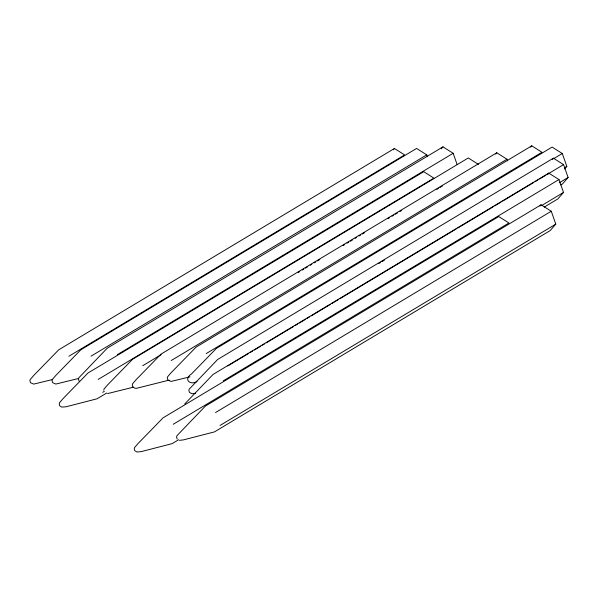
<?xml version="1.0" encoding="UTF-8"?>
<svg xmlns="http://www.w3.org/2000/svg" width="598" height="598" viewBox="0 0 598 598"><rect width="100%" height="100%" fill="white"/><g stroke="black" fill="none" stroke-linecap="round" stroke-linejoin="round"><path stroke-width="0.9" d="M103.746 390.21L104.082 388.992L107.618 384.888L132.569 359.271L468.286 157.969L478.46 164.398M184.76 403.927L213.075 374.423L548.792 173.121L558.973 179.549L563.51 192.444L557.874 198.91L544.255 207.08M393.32 149.784L394.441 148.491L404.622 154.919L68.897 356.229M441.294 148.805L442.983 146.861L453.164 153.29L457.096 164.465M495.652 154.075L496.781 152.782L506.955 159.21L507.56 160.929M530.65 147.123L531.772 145.83L541.952 152.258L206.228 353.568M552.26 159.464L553.382 158.171L563.563 164.6L568.1 177.494L562.464 183.96L560.864 184.917M547.671 174.414L548.792 173.121M564.572 168.995L566.829 166.408L562.284 153.514L552.111 147.086L216.394 348.395L191.442 374.004C183.197 379.139 190.059 385.695 196.996 381.517M539.949 206.101L541.078 204.808L551.251 211.236L555.796 224.13L550.16 230.596L214.443 431.898L183.294 439.926L179.452 440.315M394.441 148.491L58.724 349.8L33.772 375.409L30.236 379.513L29.9 380.732L30.543 382.727L33.735 384.11L52.676 379.483M91.023 356.176L426.748 154.867L427.353 156.586M442.983 146.861L107.266 348.163L78.951 377.667L78.443 379.102L79.086 381.098M117.44 354.592L453.164 153.29M98.184 379.424L433.909 178.122L423.728 171.686L88.011 372.995L63.059 398.604L59.523 402.716L59.217 404.188L59.785 405.878L61.796 407.096L65.944 406.804L97.093 398.784L106.706 393.021M496.781 152.782L161.064 354.083L136.112 379.693L132.577 383.804L132.27 385.284L132.883 387.011L134.849 388.184L136.374 388.364L169.249 380.104M142.743 365.707L161.168 354.651M298.185 272.501L299.785 271.537M302.192 270.094L303.791 269.137M305.391 268.173L307.798 266.73M310.205 265.288L311.805 264.331M314.212 262.888L315.811 261.931M317.411 260.967L319.818 259.525M343.05 245.591L344.657 244.634M347.057 243.192L348.664 242.227M350.264 241.271L352.671 239.828M355.07 238.385L356.677 237.428M359.077 235.986L360.684 235.021M362.283 234.065L364.69 232.622M387.923 218.689L389.522 217.724M391.929 216.289L393.529 215.325M395.136 214.368L397.535 212.925M399.942 211.483L401.542 210.518M436.802 189.379L438.401 188.422M440.001 187.458L442.408 186.015M102.729 392.318L104.329 391.354M171.237 360.512L506.955 159.21M531.772 145.83L196.054 347.139L171.103 372.748L167.567 376.852L167.231 378.071L167.874 380.066L171.065 381.449L190.007 376.822M553.382 158.171L217.665 359.473L189.177 389.193L188.841 390.412L189.484 392.4L192.063 393.746L195.598 393.282M378.803 263.539L380.403 262.574M382.01 261.618L384.409 260.175M553.471 158.799L562.284 153.514M227.838 365.901L248.671 353.411M250.27 352.446L252.677 351.004M254.277 350.047L260.691 346.205M262.29 345.24L264.697 343.798M266.297 342.841L293.543 326.508M295.143 325.544L297.55 324.101M299.149 323.144L305.556 319.295M307.163 318.338L309.562 316.895M311.169 315.938L330.395 304.404M332.002 303.44L338.408 299.598M340.015 298.641L456.192 228.974M457.799 228.017L493.051 206.878M494.651 205.914L501.064 202.072M502.664 201.107L533.917 182.375M535.516 181.411L537.916 179.968M539.523 179.011L545.929 175.169M547.536 174.205L563.563 164.6M564.422 167.851L566.829 166.408M223.248 380.851L558.973 179.549M559.287 182.779L568.1 177.494M173.218 424.288L508.943 222.979L498.769 216.551L163.045 417.86L138.093 443.469L134.565 447.573L134.258 449.053L134.827 450.735L136.83 451.961L140.986 451.669L172.127 443.649L178.54 439.799M541.078 204.808L205.361 406.109L177.038 435.613L176.537 437.048L177.18 439.044M541.878 205.42L563.51 192.444M215.534 412.538L551.251 211.236M220.071 425.432L555.796 224.13M78.368 378.512L55.861 384.058L52.669 382.675L52.026 380.679L52.37 379.461L55.898 375.357L80.85 349.748L416.574 148.439L426.748 154.867M133.638 387.13L107.58 393.589"/></g></svg>
